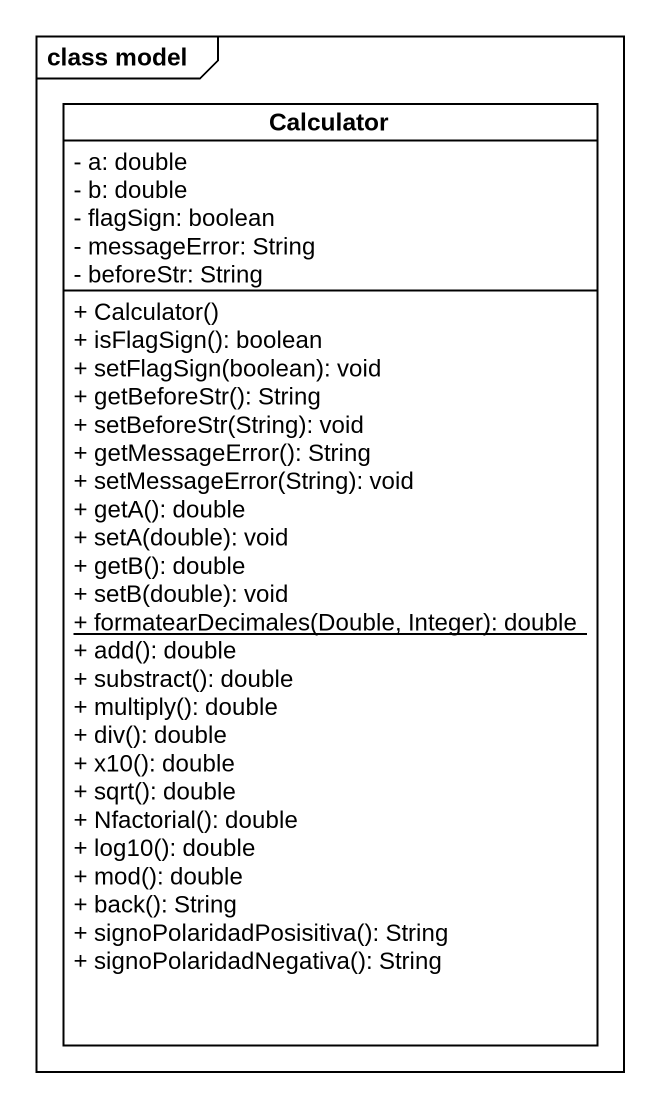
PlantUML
@startuml
mainframe class model
hide circle
hide empty members
skinparam classAttributeIconSize 0
class Calculator {
  - a: double
  - b: double
  - flagSign: boolean
  - messageError: String
  - beforeStr: String
  + Calculator()
  + isFlagSign(): boolean
  + setFlagSign(boolean): void
  + getBeforeStr(): String
  + setBeforeStr(String): void
  + getMessageError(): String
  + setMessageError(String): void
  + getA(): double
  + setA(double): void
  + getB(): double
  + setB(double): void
  {static} + formatearDecimales(Double, Integer): double
  + add(): double
  + substract(): double
  + multiply(): double
  + div(): double
  + x10(): double
  + sqrt(): double
  + Nfactorial(): double
  + log10(): double
  + mod(): double
  + back(): String
  + signoPolaridadPosisitiva(): String
  + signoPolaridadNegativa(): String
}
@enduml
